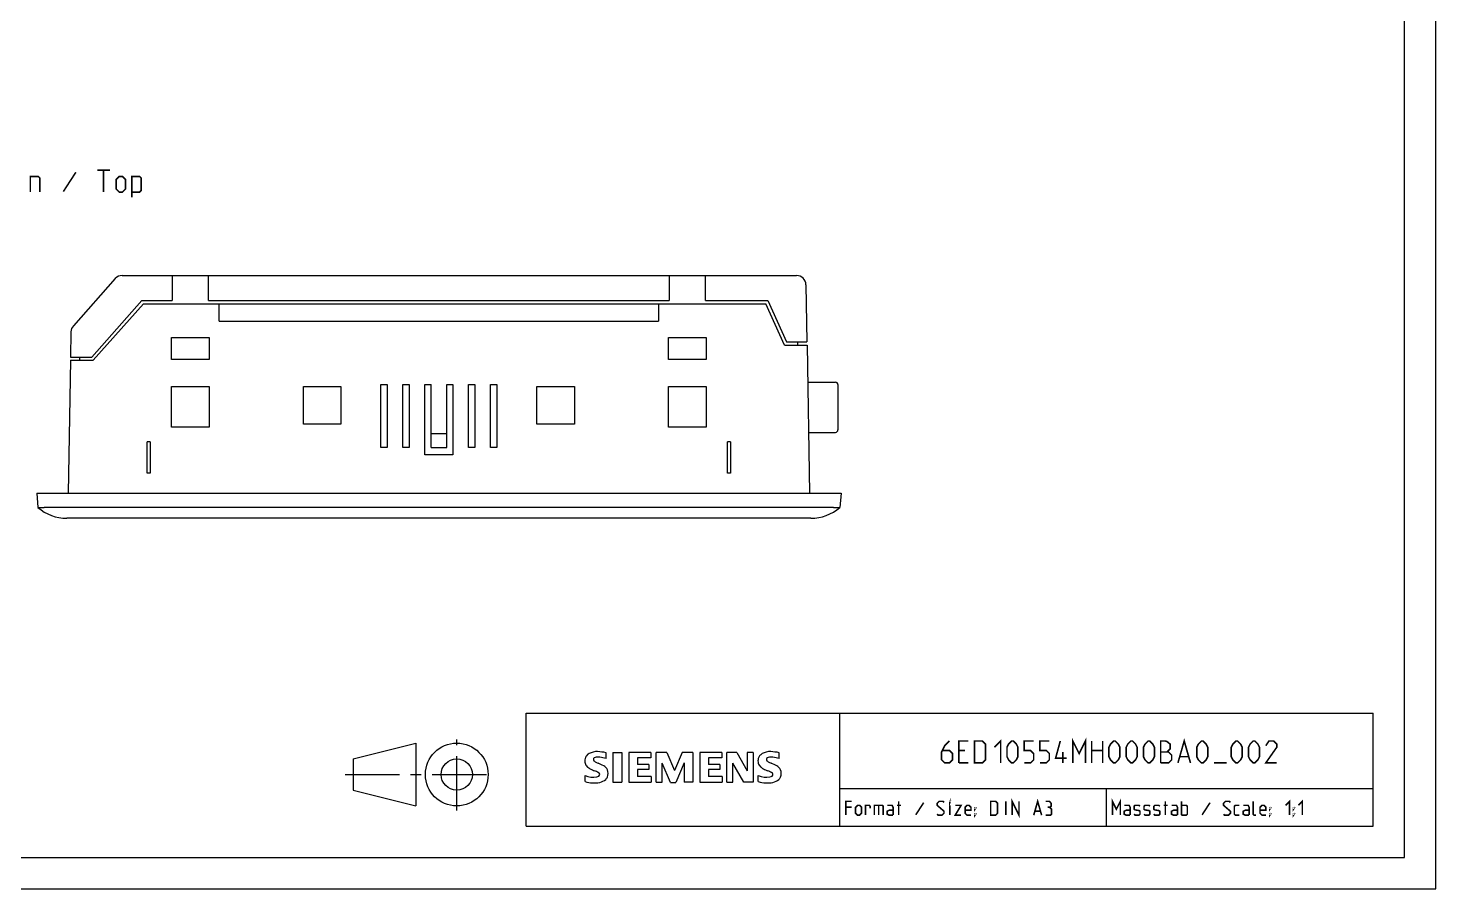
# Model space of a CAD drawing. Extents: x 0 to 420, y 0 to 297.
# Drawn here: x 195.6 to 420, y 0 to 137.2 of the extents above; entities that cross this region are included whole.
import ezdxf

# ---------------------------------------------------------------- set-up
doc = ezdxf.new("R2010")
doc.units = 0
doc.header["$LTSCALE"] = 23.1
doc.linetypes.add('CENTER', pattern=[0.6, 0.375, -0.075, 0.075, -0.075])
doc.layers.get('0').update_dxf_attribs({"linetype": 'CONTINUOUS'})
for name, color, linetype in [('13000_TOP', 7, 'CONTINUOUS'), ('13300_TOP_GERMAN_ENGLISH', 7, 'CONTINUOUS'), ('90000_FRAME', 7, 'CONTINUOUS')]:
    doc.layers.add(name, color=color, linetype=linetype)

msp = doc.modelspace()

# ---------------------------------------------------------------- linework, layer by layer
at = {"color": 7, "linetype": 'CONTINUOUS'}
for p, q in [((420, 0), (420, 297)), ((0, 0), (420, 0))]:
    msp.add_line(p, q, dxfattribs=at)
at = {"layer": '13000_TOP', "color": 7, "linetype": 'CONTINUOUS'}
for p, q in [((209.52, 97.253), (202.84, 89.738)), ((210.641, 97.756), (318.098, 97.756)), ((218.595, 97.756), (218.595, 93.756)), ((224.395, 93.756), (224.395, 97.756)), ((297.795, 97.756), (297.795, 93.756)), ((303.595, 93.756), (303.595, 97.756)), ((319.597, 96.282), (319.757, 87.156)), ((205.77, 84.756), (213.77, 93.756)), ((213.995, 93.256), (205.995, 84.256)), ((213.77, 93.756), (218.595, 93.756)), ((213.995, 93.256), (313.195, 93.256)), ((224.395, 93.756), (297.795, 93.756)), ((226.095, 90.456), (226.095, 93.256)), ((296.095, 93.256), (296.095, 90.456)), ((303.595, 93.756), (313.517, 93.756)), ((316.195, 86.656), (313.195, 93.256)), ((313.517, 93.756), (316.517, 87.156)), ((226.095, 90.456), (296.095, 90.456)), ((202.461, 88.768), (202.391, 84.756)), ((218.495, 87.856), (224.495, 87.856)), ((218.495, 84.356), (218.495, 87.856)), ((224.495, 87.856), (224.495, 84.356)), ((297.695, 87.856), (303.695, 87.856)), ((297.695, 84.356), (297.695, 87.856)), ((303.695, 87.856), (303.695, 84.356)), ((316.195, 86.656), (319.783, 86.656)), ((316.517, 87.156), (319.757, 87.156)), ((318.274, 87.156), (318.274, 86.656)), ((319.783, 86.656), (320.195, 63.056)), ((202.365, 84.256), (201.995, 63.056)), ((202.365, 84.256), (205.995, 84.256)), ((202.391, 84.756), (205.77, 84.756)), ((203.874, 84.256), (203.874, 84.756)), ((224.495, 84.356), (218.495, 84.356)), ((303.695, 84.356), (297.695, 84.356)), ((218.495, 80.056), (224.495, 80.056)), ((218.495, 73.556), (218.495, 80.056)), ((224.495, 80.056), (224.495, 73.556)), ((239.495, 80.056), (245.495, 80.056)), ((239.495, 74.056), (239.495, 80.056)), ((245.495, 80.056), (245.495, 74.056)), ((251.845, 80.356), (252.845, 80.356)), ((251.845, 70.356), (251.845, 80.356)), ((252.845, 80.356), (252.845, 70.356)), ((255.345, 80.356), (256.345, 80.356)), ((255.345, 70.356), (255.345, 80.356)), ((256.345, 80.356), (256.345, 70.356)), ((258.845, 80.356), (259.845, 80.356)), ((258.845, 69.156), (258.845, 80.356)), ((259.845, 70.356), (259.845, 80.356)), ((262.345, 80.356), (263.345, 80.356)), ((262.345, 70.356), (262.345, 80.356)), ((263.345, 80.356), (263.345, 69.156)), ((265.845, 80.356), (266.845, 80.356)), ((265.845, 70.356), (265.845, 80.356)), ((266.845, 80.356), (266.845, 70.356)), ((269.345, 80.356), (270.345, 80.356)), ((269.345, 70.356), (269.345, 80.356)), ((270.345, 80.356), (270.345, 70.356)), ((276.695, 80.056), (282.695, 80.056)), ((276.695, 74.056), (276.695, 80.056)), ((282.695, 80.056), (282.695, 74.056)), ((297.695, 80.056), (303.695, 80.056)), ((297.695, 73.556), (297.695, 80.056)), ((303.695, 80.056), (303.695, 73.556)), ((319.886, 80.756), (324.295, 80.756)), ((324.695, 80.356), (324.695, 73.156)), ((245.495, 74.056), (239.495, 74.056)), ((282.695, 74.056), (276.695, 74.056)), ((224.495, 73.556), (218.495, 73.556)), ((259.845, 72.556), (262.345, 72.556)), ((303.695, 73.556), (297.695, 73.556)), ((320.025, 72.756), (324.295, 72.756)), ((215.095, 71.256), (214.595, 71.256)), ((214.595, 66.256), (214.595, 71.256)), ((215.095, 71.256), (215.095, 66.256)), ((252.845, 70.356), (251.845, 70.356)), ((256.345, 70.356), (255.345, 70.356)), ((259.845, 70.356), (262.345, 70.356)), ((266.845, 70.356), (265.845, 70.356)), ((270.345, 70.356), (269.345, 70.356)), ((307.595, 71.256), (307.095, 71.256)), ((307.095, 66.256), (307.095, 71.256)), ((307.595, 71.256), (307.595, 66.256)), ((263.345, 69.156), (258.845, 69.156)), ((215.095, 66.256), (214.595, 66.256)), ((307.595, 66.256), (307.095, 66.256)), ((196.995, 63.056), (325.195, 63.056)), ((196.995, 63.056), (197.194, 60.781)), ((325.195, 63.056), (324.996, 60.781)), ((197.194, 60.781), (197.2, 60.778)), ((197.2, 60.778), (197.216, 60.774)), ((197.216, 60.774), (197.243, 60.77)), ((197.243, 60.77), (197.281, 60.766)), ((197.281, 60.766), (197.329, 60.761)), ((197.329, 60.761), (197.386, 60.758)), ((197.386, 60.758), (197.452, 60.757)), ((197.452, 60.757), (197.525, 60.757)), ((197.525, 60.757), (197.606, 60.758)), ((197.606, 60.758), (197.693, 60.761)), ((197.693, 60.761), (197.881, 60.77)), ((197.881, 60.77), (198.085, 60.778)), ((198.085, 60.778), (198.19, 60.781)), ((323.999, 60.781), (198.19, 60.781)), ((324, 60.781), (324.203, 60.774)), ((324.203, 60.774), (324.303, 60.77)), ((324.303, 60.77), (324.492, 60.761)), ((324.492, 60.761), (324.579, 60.758)), ((324.579, 60.758), (324.66, 60.757)), ((324.66, 60.757), (324.734, 60.756)), ((324.734, 60.756), (324.801, 60.758)), ((324.801, 60.758), (324.858, 60.761)), ((324.858, 60.761), (324.907, 60.765)), ((324.907, 60.765), (324.945, 60.77)), ((324.945, 60.77), (324.973, 60.774)), ((324.973, 60.774), (324.99, 60.777)), ((324.99, 60.777), (324.996, 60.781)), ((320.395, 59.056), (201.795, 59.056))]:
    msp.add_line(p, q, dxfattribs=at)
for centre, radius, start, end in [((210.641, 96.256), 1.5, 90, 138.36646), ((318.098, 96.256), 1.5, 0.99998, 89.99861), ((203.961, 88.741), 1.5, 138.36646, 179), ((324.295, 80.356), 0.4, 0, 90), ((324.295, 73.156), 0.4, 270, 360), ((201.795, 66.056), 7, 228.90655, 269.99917), ((320.395, 66.056), 7, 270, 311.09226)]:
    msp.add_arc(centre, radius, start, end, dxfattribs=at)
at = {"layer": '13300_TOP_GERMAN_ENGLISH', "color": 7, "linetype": 'CONTINUOUS', "const_width": 0.25}
for points in [[(206.656, 114.543), (208.656, 114.543)], [(207.656, 111.043), (207.656, 114.543)], [(195.989, 111.043), (195.989, 113.543), (197.239, 113.543), (197.489, 113.293), (197.489, 111.043)], [(203.239, 114.21), (201.239, 111.126)], [(209.656, 111.543), (209.656, 113.043), (210.156, 113.543), (210.656, 113.543), (211.156, 113.043), (211.156, 111.543), (210.656, 111.043), (210.156, 111.043), (209.656, 111.543)], [(212.156, 110.21), (212.156, 113.543), (213.406, 113.543), (213.656, 113.293), (213.656, 111.293), (213.406, 111.043), (212.156, 111.043)]]:
    msp.add_lwpolyline(points, dxfattribs=at)
at = {"layer": '90000_FRAME', "color": 7, "linetype": 'CONTINUOUS'}
for p, q in [((420, 0), (420, 297)), ((415, 5), (415, 292)), ((275, 28), (410, 28)), ((275, 10), (275, 28)), ((325, 10), (325, 28)), ((410, 10), (410, 28)), ((247.45, 20.719), (257.45, 23.219)), ((257.45, 23.219), (257.45, 13.219)), ((247.45, 20.719), (247.45, 15.719)), ((284.608, 21.168), (284.882, 21.442)), ((287.744, 20.75), (287.744, 21.701)), ((288.837, 21.749), (290.263, 21.749)), ((288.837, 21.749), (288.837, 16.995)), ((290.263, 21.749), (290.263, 16.995)), ((294.874, 21.749), (291.356, 21.749)), ((291.356, 21.749), (291.356, 16.995)), ((294.874, 20.869), (292.735, 20.869)), ((292.735, 20.869), (292.735, 19.8)), ((294.874, 21.749), (294.874, 20.869)), ((297.44, 21.749), (295.729, 21.749)), ((295.729, 16.995), (295.729, 21.749)), ((297.44, 21.749), (298.676, 18.849)), ((299.864, 21.749), (298.676, 18.849)), ((301.576, 21.749), (299.864, 21.749)), ((301.576, 21.749), (301.576, 16.995)), ((306.186, 21.749), (302.669, 21.749)), ((302.669, 21.749), (302.669, 16.995)), ((306.186, 20.869), (304.047, 20.869)), ((304.047, 20.869), (304.047, 19.8)), ((306.186, 21.749), (306.186, 20.869)), ((308.563, 21.749), (307.018, 21.749)), ((307.018, 16.995), (307.018, 21.749)), ((308.563, 21.749), (310.25, 18.802)), ((311.201, 21.749), (310.25, 21.749)), ((310.25, 21.749), (310.25, 18.802)), ((311.201, 21.749), (311.201, 16.995)), ((315.336, 20.75), (315.336, 21.701)), ((284.416, 17.09), (284.416, 18.041)), ((294.588, 19.8), (292.735, 19.8)), ((294.588, 19.015), (292.735, 19.015)), ((292.735, 19.015), (292.735, 17.898)), ((294.588, 19.8), (294.588, 19.015)), ((298.011, 16.948), (296.68, 20.037)), ((296.68, 16.995), (296.68, 20.037)), ((300.197, 20.085), (298.866, 16.948)), ((300.197, 20.085), (300.197, 16.995)), ((305.901, 19.8), (304.047, 19.8)), ((305.901, 19.015), (304.047, 19.015)), ((304.047, 19.015), (304.047, 17.898)), ((305.901, 19.8), (305.901, 19.015)), ((309.68, 16.995), (307.969, 20.037)), ((307.969, 16.995), (307.969, 20.037)), ((312.009, 17.09), (312.009, 18.041)), ((247.45, 15.719), (257.45, 13.219)), ((288.837, 16.995), (290.263, 16.995)), ((291.356, 16.995), (294.921, 16.995)), ((294.921, 17.898), (292.735, 17.898)), ((294.921, 17.898), (294.921, 16.995)), ((295.729, 16.995), (296.68, 16.995)), ((298.011, 16.948), (298.866, 16.948)), ((301.576, 16.995), (300.197, 16.995)), ((302.669, 16.995), (306.234, 16.995)), ((306.234, 17.898), (304.047, 17.898)), ((306.234, 17.898), (306.234, 16.995)), ((307.018, 16.995), (307.969, 16.995)), ((311.201, 16.995), (309.68, 16.995)), ((325, 16), (410, 16)), ((367.5, 10), (367.5, 16)), ((275, 10), (410, 10)), ((5, 5), (415, 5)), ((0, 0), (420, 0))]:
    msp.add_line(p, q, dxfattribs=at)
at = {"layer": '90000_FRAME', "color": 7, "linetype": 'CENTER'}
for p, q in [((263.95, 12.497), (263.95, 23.781)), ((246.17, 18.219), (269.772, 18.219))]:
    msp.add_line(p, q, dxfattribs=at)
at = {"layer": '90000_FRAME', "color": 7, "linetype": 'CONTINUOUS', "const_width": 0.25}
for points in [[(342.476, 23.565), (341.726, 22.815), (341.226, 21.815), (341.226, 20.565), (341.726, 20.065), (342.476, 20.065), (342.976, 20.565), (342.976, 21.565), (342.476, 22.065), (341.393, 22.065)], [(343.976, 20.065), (343.976, 23.565), (345.476, 23.565)], [(346.476, 20.065), (346.476, 23.565), (347.726, 23.565), (348.226, 23.065), (348.226, 20.565), (347.726, 20.065), (346.476, 20.065)], [(349.643, 22.565), (350.643, 23.565), (350.643, 20.065)], [(351.643, 21.065), (351.643, 22.565), (351.893, 23.065), (352.393, 23.565), (352.643, 23.565), (353.143, 23.065), (353.393, 22.565), (353.393, 21.065), (353.143, 20.565), (352.643, 20.065), (352.393, 20.065), (351.893, 20.565), (351.643, 21.065)], [(354.393, 20.065), (355.393, 20.065), (355.893, 20.565), (355.893, 21.565), (355.393, 22.065), (354.393, 22.065), (354.393, 23.565), (355.893, 23.565)], [(356.893, 20.065), (357.893, 20.065), (358.393, 20.565), (358.393, 21.565), (357.893, 22.065), (356.893, 22.065), (356.893, 23.565), (358.393, 23.565)], [(361.143, 20.815), (359.393, 20.815), (360.143, 23.565)], [(362.143, 20.065), (362.143, 23.565), (363.143, 21.565), (364.143, 23.565), (364.143, 20.065)], [(365.143, 20.065), (365.143, 23.565)], [(366.893, 23.565), (366.893, 20.065)], [(367.893, 21.065), (367.893, 22.565), (368.143, 23.065), (368.643, 23.565), (368.893, 23.565), (369.393, 23.065), (369.643, 22.565), (369.643, 21.065), (369.393, 20.565), (368.893, 20.065), (368.643, 20.065), (368.143, 20.565), (367.893, 21.065)], [(370.643, 21.065), (370.643, 22.565), (370.893, 23.065), (371.393, 23.565), (371.643, 23.565), (372.143, 23.065), (372.393, 22.565), (372.393, 21.065), (372.143, 20.565), (371.643, 20.065), (371.393, 20.065), (370.893, 20.565), (370.643, 21.065)], [(373.393, 21.065), (373.393, 22.565), (373.643, 23.065), (374.143, 23.565), (374.393, 23.565), (374.893, 23.065), (375.143, 22.565), (375.143, 21.065), (374.893, 20.565), (374.393, 20.065), (374.143, 20.065), (373.643, 20.565), (373.393, 21.065)], [(376.143, 20.065), (376.143, 23.565), (376.893, 23.565), (377.143, 23.482), (377.643, 23.065), (377.643, 22.315), (377.143, 21.815)], [(378.893, 20.065), (379.893, 23.565), (380.893, 20.065)], [(381.893, 21.065), (381.893, 22.565), (382.143, 23.065), (382.643, 23.565), (382.893, 23.565), (383.393, 23.065), (383.643, 22.565), (383.643, 21.065), (383.393, 20.565), (382.893, 20.065), (382.643, 20.065), (382.143, 20.565), (381.893, 21.065)], [(387.393, 21.065), (387.393, 22.565), (387.643, 23.065), (388.143, 23.565), (388.393, 23.565), (388.893, 23.065), (389.143, 22.565), (389.143, 21.065), (388.893, 20.565), (388.393, 20.065), (388.143, 20.065), (387.643, 20.565), (387.393, 21.065)], [(390.143, 21.065), (390.143, 22.565), (390.393, 23.065), (390.893, 23.565), (391.143, 23.565), (391.643, 23.065), (391.893, 22.565), (391.893, 21.065), (391.643, 20.565), (391.143, 20.065), (390.893, 20.065), (390.393, 20.565), (390.143, 21.065)], [(394.643, 20.065), (392.893, 20.065), (394.643, 22.565), (394.643, 23.065), (394.143, 23.565), (393.393, 23.565), (392.893, 22.815)], [(344.976, 22.065), (343.976, 22.065)], [(360.559, 20.065), (360.559, 21.815)], [(365.143, 22.065), (366.893, 22.065)], [(376.143, 21.815), (377.393, 21.815), (377.893, 21.315), (377.893, 20.565), (377.393, 20.065), (376.143, 20.065)], [(379.226, 21.065), (380.559, 21.065)], [(343.976, 20.065), (345.476, 20.065)], [(384.643, 20.065), (386.643, 20.065)], [(325.949, 11.743), (325.949, 13.943), (326.892, 13.943)], [(334.382, 11.743), (334.382, 13.943)], [(338.363, 13.734), (337.106, 11.795)], [(340.511, 11.9), (340.668, 11.743), (341.297, 11.743), (341.611, 12.057), (341.611, 12.372), (340.511, 13.314), (340.511, 13.629), (340.825, 13.943), (341.454, 13.943), (341.611, 13.786)], [(342.554, 13.786), (342.554, 13.943), (342.606, 13.943), (342.554, 13.786)], [(349.049, 11.743), (349.049, 13.943), (349.835, 13.943), (350.149, 13.629), (350.149, 12.057), (349.835, 11.743), (349.049, 11.743)], [(351.458, 11.743), (351.458, 13.943)], [(352.454, 11.743), (352.454, 13.943), (353.554, 11.743), (353.554, 13.943)], [(355.911, 11.743), (356.539, 13.943), (357.168, 11.743)], [(358.425, 13), (358.687, 13.157), (358.687, 13.629), (358.425, 13.943), (357.797, 13.943)], [(368.449, 11.743), (368.449, 13.943), (369.077, 12.686), (369.706, 13.943), (369.706, 11.743)], [(376.882, 11.743), (376.882, 13.943)], [(379.449, 11.743), (379.449, 13.943)], [(384.006, 13.734), (382.749, 11.795)], [(386.154, 11.9), (386.311, 11.743), (386.939, 11.743), (387.254, 12.057), (387.254, 12.372), (386.154, 13.314), (386.154, 13.629), (386.468, 13.943), (387.097, 13.943), (387.254, 13.786)], [(391.339, 11.743), (391.025, 11.743), (390.868, 11.9), (390.868, 13.943)], [(396.054, 13.314), (396.682, 13.943), (396.682, 11.743)], [(398.097, 13.314), (398.725, 13.943), (398.725, 11.743)], [(326.892, 13), (325.949, 13)], [(327.52, 12.057), (327.52, 13), (327.835, 13.314), (328.149, 13.314), (328.463, 13), (328.463, 12.057), (328.149, 11.743), (327.835, 11.743), (327.52, 12.057)], [(329.092, 11.743), (329.092, 13.314), (329.72, 13.314), (329.825, 13.157), (329.825, 12.843)], [(330.506, 11.743), (330.506, 13.314), (331.763, 13.314), (331.92, 13.157), (331.92, 11.743)], [(331.187, 13.314), (331.187, 11.743)], [(333.492, 11.743), (333.492, 13), (333.335, 13.314), (332.549, 13.314)], [(333.492, 11.743), (332.863, 11.743), (332.549, 11.9), (332.549, 12.372), (332.863, 12.529), (333.492, 12.529)], [(334.12, 13.314), (334.749, 13.314)], [(342.554, 11.743), (342.554, 13.314)], [(343.392, 13.314), (344.335, 13.314), (343.392, 11.743), (344.335, 11.743)], [(345.906, 11.743), (345.277, 11.743), (344.963, 12.057), (344.963, 13), (345.277, 13.314), (345.592, 13.314), (345.906, 13), (345.906, 12.529), (344.963, 12.529)], [(346.535, 12.686), (346.535, 12.843), (346.639, 12.843), (346.535, 12.686)], [(346.535, 11.743), (346.535, 11.9), (346.639, 11.9), (346.535, 11.743)], [(356.12, 12.372), (356.958, 12.372)], [(357.797, 11.743), (358.582, 11.743), (358.739, 11.9), (358.739, 12.686), (358.425, 13), (358.111, 13)], [(371.277, 11.743), (371.277, 13), (371.12, 13.314), (370.335, 13.314)], [(371.277, 11.743), (370.649, 11.743), (370.335, 11.9), (370.335, 12.372), (370.649, 12.529), (371.277, 12.529)], [(371.906, 11.9), (372.063, 11.743), (372.692, 11.743), (372.849, 11.9), (372.849, 12.372), (372.692, 12.476), (372.063, 12.581), (371.906, 12.686), (371.906, 13.157), (372.063, 13.314), (372.692, 13.314), (372.849, 13.157)], [(373.477, 11.9), (373.635, 11.743), (374.263, 11.743), (374.42, 11.9), (374.42, 12.372), (374.263, 12.476), (373.635, 12.581), (373.477, 12.686), (373.477, 13.157), (373.635, 13.314), (374.263, 13.314), (374.42, 13.157)], [(375.049, 11.9), (375.206, 11.743), (375.835, 11.743), (375.992, 11.9), (375.992, 12.372), (375.835, 12.476), (375.206, 12.581), (375.049, 12.686), (375.049, 13.157), (375.206, 13.314), (375.835, 13.314), (375.992, 13.157)], [(376.62, 13.314), (377.249, 13.314)], [(378.82, 11.743), (378.82, 13), (378.663, 13.314), (377.877, 13.314)], [(378.82, 11.743), (378.192, 11.743), (377.877, 11.9), (377.877, 12.372), (378.192, 12.529), (378.82, 12.529)], [(379.449, 13.314), (380.235, 13.314), (380.392, 13.157), (380.392, 11.9), (380.235, 11.743), (379.449, 11.743)], [(388.668, 11.743), (388.039, 11.743), (387.882, 11.9), (387.882, 13.157), (388.039, 13.314), (388.668, 13.314)], [(390.239, 11.743), (390.239, 13), (390.082, 13.314), (389.297, 13.314)], [(390.239, 11.743), (389.611, 11.743), (389.297, 11.9), (389.297, 12.372), (389.611, 12.529), (390.239, 12.529)], [(392.911, 11.743), (392.282, 11.743), (391.968, 12.057), (391.968, 13), (392.282, 13.314), (392.597, 13.314), (392.911, 13), (392.911, 12.529), (391.968, 12.529)], [(393.539, 12.686), (393.539, 12.843), (393.644, 12.843), (393.539, 12.686)], [(393.539, 11.743), (393.539, 11.9), (393.644, 11.9), (393.539, 11.743)], [(397.311, 12.686), (397.311, 12.843), (397.416, 12.843), (397.311, 12.686)], [(397.311, 11.743), (397.311, 11.9), (397.416, 11.9), (397.311, 11.743)]]:
    msp.add_lwpolyline(points, dxfattribs=at)
at = {"layer": '90000_FRAME', "color": 7, "linetype": 'CONTINUOUS'}
for radius in [5, 2.5]:
    msp.add_circle((263.95, 18.219), radius, dxfattribs=at)
for centre, radius, start, end in [((285.676, 20.394), 1.309, 164.19749, 195.80251), ((285.508, 20.501), 1.12, 142.81392, 167.1523), ((285.853, 20.195), 1.581, 121.21409, 141.52548), ((286.233, 19.506), 2.367, 86.2218, 120.42726), ((286.021, 20.62), 0.303, 154.44003, 221.82017), ((286.1, 20.54), 0.41, 102.82878, 149.22596), ((286.431, 21.006), 0.866, 222.77604, 239.03624), ((287.332, 22.601), 2.699, 240.0482, 251.37797), ((286.517, 18.798), 2.202, 84.04001, 103.34277), ((285.964, 12.809), 9.068, 78.6827, 87.31476), ((286.176, 16.381), 4.642, 70.26259, 82.95242), ((313.269, 20.394), 1.309, 164.19749, 195.80251), ((313.101, 20.501), 1.12, 142.81392, 167.1523), ((313.446, 20.195), 1.581, 121.21409, 141.52548), ((313.826, 19.506), 2.367, 86.2218, 120.42726), ((313.613, 20.62), 0.303, 154.44003, 221.82017), ((313.693, 20.54), 0.41, 102.82878, 149.22596), ((314.023, 21.006), 0.866, 222.77604, 239.03624), ((314.925, 22.601), 2.699, 240.0482, 251.37797), ((314.11, 18.798), 2.202, 84.04001, 103.34277), ((313.557, 12.809), 9.068, 78.6827, 87.31476), ((313.769, 16.381), 4.642, 70.26259, 82.95242), ((285.614, 20.354), 1.239, 194.79522, 225.71765), ((285.662, 21.052), 3.259, 247.53002, 280.75795), ((286.218, 21.059), 2.166, 227.31193, 242.70403), ((290.073, 28.593), 10.629, 242.86201, 247.1042), ((279.277, 2.801), 17.332, 65.34147, 67.39978), ((286.121, 18.952), 1.112, 277.71, 295.68849), ((283.924, 13.676), 6.859, 59.90203, 68.20365), ((286.405, 18.228), 0.34, 305.50322, 72.46529), ((286.599, 18.313), 1.505, 25.95629, 59.48348), ((286.671, 18.391), 1.406, 335.3868, 24.39151), ((313.207, 20.354), 1.239, 194.79522, 225.71765), ((313.255, 21.052), 3.259, 247.53002, 280.75795), ((313.811, 21.059), 2.166, 227.31193, 242.70403), ((317.665, 28.593), 10.629, 242.86201, 247.1042), ((306.87, 2.801), 17.332, 65.34147, 67.39978), ((313.714, 18.952), 1.112, 277.71, 295.68849), ((311.517, 13.676), 6.859, 59.90203, 68.20365), ((313.998, 18.228), 0.34, 305.50322, 72.46529), ((314.192, 18.313), 1.505, 25.95629, 59.48348), ((314.264, 18.391), 1.406, 335.3868, 24.39151), ((285.839, 21.629), 4.757, 252.59392, 280.98166), ((286.294, 19.011), 2.101, 282.40584, 311.86444), ((286.667, 18.445), 1.433, 315.89046, 333.52293), ((313.432, 21.629), 4.757, 252.59392, 280.98166), ((313.887, 19.011), 2.101, 282.40584, 311.86444), ((314.26, 18.445), 1.433, 315.89046, 333.52293)]:
    msp.add_arc(centre, radius, start, end, dxfattribs=at)

doc.saveas('drawing.dxf')
